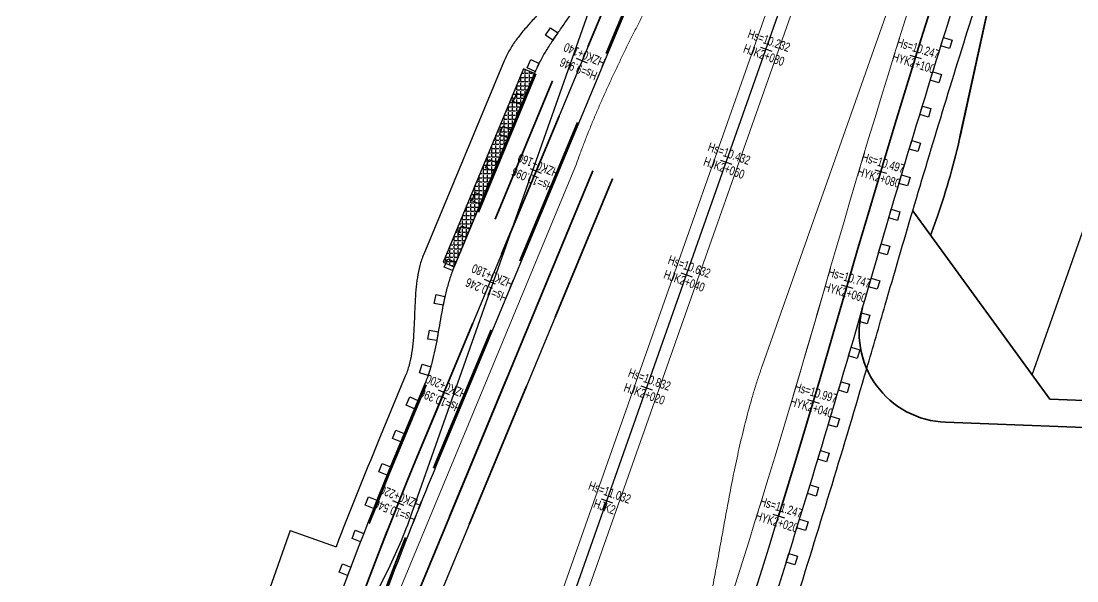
# Model space of a CAD drawing. Extents: x 0 to 558779, y 0 to 2762081.
# Drawn here: x 519985.4 to 520161.7, y 2758230.9 to 2758324.4 of the extents above; entities that cross this region are included whole.
import ezdxf
from ezdxf.enums import TextEntityAlignment as Align

# ---------------------------------------------------------------- set-up
doc = ezdxf.new("R2010")
doc.units = 0
doc.header["$LTSCALE"] = 20
doc.linetypes.add('CENTER', pattern=[2, 1.25, -0.25, 0.25, -0.25])
doc.linetypes.add('HIDDEN', pattern=[0.375, 0.25, -0.125])
for name, color, linetype in [('B-标线', 8, 'Continuous'), ('DL-中心线', 10, 'Continuous'), ('DL-人行道边线', 1, 'Continuous'), ('DL-树池', 110, 'Continuous'), ('DL-相交规划路', 161, 'Continuous'), ('DL-非机动车道边线', 6, 'Continuous'), ('FD-公交车站', 11, 'Continuous'), ('L-辅路绿化带', 3, 'Continuous'), ('RD-红线', 230, 'Continuous'), ('XW_HY-海江大道右辅路', 7, 'Continuous'), ('XW_HZ（北）-海江大道左辅路', 7, 'Continuous'), ('XW_海江大道（2000坐标）', 7, 'Continuous'), ('XW_辅助线', 7, 'Continuous'), ('YD-G2', 96, 'Continuous'), ('桩号-HY-海江大道右辅路', 7, 'Continuous'), ('桩号-HZ（北）-海江大道左辅路', 7, 'Continuous'), ('桩号-海江大道（2000坐标）', 7, 'Continuous'), ('设计高-HY-海江大道右辅路', 7, 'Continuous'), ('设计高-HZ（北）-海江大道左辅路', 7, 'Continuous'), ('设计高-地面高-HY-海江大道右辅路', 7, 'Continuous'), ('设计高-地面高-HZ（北）-海江大道左辅路', 7, 'Continuous'), ('设计高-地面高-海江大道（2000坐标）', 7, 'Continuous'), ('设计高-海江大道（2000坐标）', 7, 'Continuous')]:
    doc.layers.add(name, color=color, linetype=linetype)
doc.styles.get("Standard").update_dxf_attribs({"font": 'fsdb_e.shx', "width": 0.7, "bigfont": 'hzdx.shx'})

# ---------------------------------------------------------------- blocks, each defined once
blk = doc.blocks.new('shuchi01')
at = {"layer": 'DL-树池', "color": 3}
blk.add_lwpolyline([(-0.75, 1.5), (0.75, 1.5), (0.75, 0), (-0.75, 0)], close=True, dxfattribs=at)

msp = doc.modelspace()

# ---------------------------------------------------------------- hatches: boundary and pattern name
at = {"layer": 'FD-公交车站'}
h = msp.add_hatch(dxfattribs=at)
h.set_pattern_fill('ANGLE', color=256, scale=0.1, style=0)
h.set_pattern_definition([(0, (0, 0), (0, 0.6985), [0.508, -0.1905]), (90, (0, 0), (-0.6985, 0), [0.508, -0.1905])])
h.paths.add_polyline_path([(520057.702, 2758283.386), (520071.147, 2758315.7), (520069.301, 2758316.468), (520055.856, 2758284.154)])

# ---------------------------------------------------------------- linework, layer by layer
at = {"layer": 'B-标线', "linetype": 'HIDDEN', "lineweight": 35, "ltscale": 5, "flags": 128}
for points in [[(520131.088, 2758447.773, -0.0138075), (520106.49, 2758383.724), (520051.616, 2758251.839, 0.0251053), (520027.918, 2758185.706, -0.0112939), (520005.426, 2758117.023)], [(520134.153, 2758446.692, -0.0138075), (520109.491, 2758382.475), (520054.617, 2758250.59, 0.0251053), (520031.029, 2758184.764, -0.0112939), (520008.491, 2758115.942, -0.0112939)], [(520080.9, 2758299.438), (520046.743, 2758217.061, 0.0135012), (520017.684, 2758141.258), (519998.197, 2758086.005)], [(520084.133, 2758298.098), (520049.976, 2758215.721, 0.0135012), (520020.985, 2758140.094), (519986.531, 2758042.403)], [(520053.02, 2758263.672), (520048.616, 2758253.087, 0.0251053), (520024.807, 2758186.647, -0.0112939), (520002.361, 2758118.104)]]:
    msp.add_lwpolyline(points, format="xyb", dxfattribs=at)
for points in [[(520071.378, 2758315.604), (520057.933, 2758283.29)], [(520074.148, 2758314.452), (520060.703, 2758282.137)]]:
    msp.add_lwpolyline(points, dxfattribs=at)
at = {"layer": 'B-标线', "lineweight": 35, "flags": 128}
msp.add_lwpolyline([(520080.9, 2758299.438), (520046.743, 2758217.061, 0.0135012), (520017.684, 2758141.258), (520008.726, 2758115.859)], format="xyb", dxfattribs=at)
at = {"layer": 'DL-中心线', "linetype": 'CENTER', "lineweight": 35, "ltscale": 5, "flags": 128}
for points in [[(520131.088, 2758447.773, -0.0138075), (520106.49, 2758383.724), (520051.616, 2758251.839, 0.0251053), (520027.918, 2758185.706, -0.0112939), (520005.426, 2758117.023)], [(519363.527, 2756865.285, -0.0640305), (519480.744, 2757085.351, -0.0528813), (519557.501, 2757172.344), (519677.841, 2757282.704, 0.0308215), (519737.675, 2757344.78, -0.0161286), (519785.39, 2757397.285, 0.1076188), (519897.596, 2757578.067), (519932.402, 2757676.128, -0.0149276), (519945.386, 2757709.511, -0.0002025), (519945.577, 2757709.961, -0.0004051), (519945.969, 2757710.882, -0.0004051), (519946.374, 2757711.83, -0.0004051), (519946.794, 2757712.809, -0.0004051), (519947.231, 2757713.821, -0.0004051), (519947.686, 2757714.871, -0.0004051), (519948.161, 2757715.963, -0.0004051), (519948.66, 2757717.103, -0.0004051), (519949.184, 2757718.298, -0.0004051), (519949.739, 2757719.556, -0.0004051), (519950.33, 2757720.89, -0.0004051), (519950.964, 2757722.315, -0.0004051), (519951.652, 2757723.854, -0.0004051), (519952.408, 2757725.539, -0.0003826), (519953.207, 2757727.312, -0.0003376), (519954.009, 2757729.084, -0.0002926), (519954.812, 2757730.854, -0.0002476), (519955.618, 2757732.624, -0.0002025), (519956.425, 2757734.393, -0.0001575), (519957.234, 2757736.161, -0.0001125), (519958.043, 2757737.929, -0.0000675), (519958.853, 2757739.697, -0.0000225), (519959.664, 2757741.464, 0.0000375), (519960.474, 2757743.232, 0.0001125), (519961.284, 2757745, 0.0001875), (519962.093, 2757746.768, 0.0002626), (519962.9, 2757748.537, 0.0003376), (519963.705, 2757750.307, 0.0004126), (519964.508, 2757752.078, 0.0004876), (519965.307, 2757753.85, 0.0005626), (519966.102, 2757755.625, 0.0006376), (519966.894, 2757757.401, 0.0006752), (519967.641, 2757759.09, 0.0006752), (519968.318, 2757760.633, 0.0006752), (519968.942, 2757762.063, 0.0006752), (519969.521, 2757763.402, 0.0006752), (519970.064, 2757764.666, 0.0006752), (519970.575, 2757765.866, 0.0006752), (519971.06, 2757767.012, 0.0006752), (519971.521, 2757768.11, 0.0006752), (519971.961, 2757769.166, 0.0006752), (519972.383, 2757770.185, 0.0006752), (519972.787, 2757771.171, 0.0006752), (519973.176, 2757772.126, 0.0006752), (519973.551, 2757773.054, 0.0003376), (519973.734, 2757773.508, 0.0402701), (519990.889, 2757828.803, 0.0003376), (519990.996, 2757829.281, 0.0006752), (519991.212, 2757830.257, 0.0006752), (519991.432, 2757831.265, 0.0006752), (519991.656, 2757832.306, 0.0006752), (519991.885, 2757833.385, 0.0006752), (519992.12, 2757834.505, 0.0006752), (519992.362, 2757835.671, 0.0006752), (519992.611, 2757836.89, 0.0006752), (519992.868, 2757838.169, 0.0006752), (519993.136, 2757839.518, 0.0006752), (519993.416, 2757840.95, 0.0006752), (519993.712, 2757842.482, 0.0006752), (519994.027, 2757844.137, 0.0006752), (519994.367, 2757845.953, 0.0006376), (519994.72, 2757847.865, 0.0005626), (519995.068, 2757849.778, 0.0004876), (519995.413, 2757851.691, 0.0004126), (519995.754, 2757853.606, 0.0003376), (519996.092, 2757855.521, 0.0002626), (519996.428, 2757857.436, 0.0001875), (519996.762, 2757859.351, 0.0001125), (519997.095, 2757861.267, 0.0000375), (519997.427, 2757863.183, -0.0000225), (519997.759, 2757865.099, -0.0000675), (519998.092, 2757867.015, -0.0001125), (519998.425, 2757868.93, -0.0001575), (519998.76, 2757870.846, -0.0002025), (519999.096, 2757872.761, -0.0002476), (519999.433, 2757874.676, -0.0002926), (519999.773, 2757876.59, -0.0003376), (520000.115, 2757878.505, -0.0003826), (520000.459, 2757880.418, -0.0004051), (520000.79, 2757882.235, -0.0004051), (520001.094, 2757883.893, -0.0004051), (520001.378, 2757885.427, -0.0004051), (520001.646, 2757886.861, -0.0004051), (520001.901, 2757888.213, -0.0004051), (520002.144, 2757889.495, -0.0004051), (520002.379, 2757890.716, -0.0004051), (520002.605, 2757891.886, -0.0004051), (520002.824, 2757893.009, -0.0004051), (520003.037, 2757894.091, -0.0004051), (520003.245, 2757895.135, -0.0004051), (520003.447, 2757896.147, -0.0004051), (520003.645, 2757897.127, -0.0002025), (520003.743, 2757897.607, -0.0205644), (520015.566, 2757945.503), (520034.389, 2758010.197, -0.0139815), (520060.063, 2758090.044), (520086.942, 2758166.257, 0.0147938), (520122.979, 2758278.961, -0.0147938), (520159.016, 2758391.664), (520173.526, 2758432.806)]]:
    msp.add_lwpolyline(points, format="xyb", dxfattribs=at)
at = {"layer": 'DL-人行道边线'}
msp.add_line((520030.311, 2758239.342), (520037.993, 2758236.634), dxfattribs=at)
at = {"layer": 'DL-人行道边线', "flags": 128}
for points in [[(520078.369, 2758334.358, -0.0335856), (520077.471, 2758332.565, -0.025336), (520076.352, 2758330.864, -0.0173873), (520075.067, 2758329.233, -0.0100844), (520073.671, 2758327.648, -0.0032984), (520072.219, 2758326.085, 0.0032984), (520070.768, 2758324.523, 0.0100844), (520069.371, 2758322.938, 0.0173873), (520068.086, 2758321.306, 0.025336), (520066.967, 2758319.606, 0.0335856), (520066.069, 2758317.813)], [(520134.292, 2758292.737, -0.0043502), (520144.435, 2758325.899, -0.004343)], [(520126.618, 2758266.389, 0.0013798), (520129.707, 2758277.027, -0.0020529), (520134.292, 2758292.737)], [(520052.624, 2758285.499, 0.0335856), (520051.985, 2758283.598, 0.025336), (520051.568, 2758281.606, 0.0173873), (520051.316, 2758279.544, 0.0100844), (520051.176, 2758277.436, 0.0032984), (520051.091, 2758275.305, -0.0032984), (520051.006, 2758273.175, -0.0100844), (520050.865, 2758271.067, -0.0173873), (520050.614, 2758269.005, -0.025336), (520050.196, 2758267.013, -0.0335856), (520049.557, 2758265.112)], [(520049.557, 2758265.112), (520045.153, 2758254.528, 0.0068156), (520037.993, 2758236.634)]]:
    msp.add_lwpolyline(points, format="xyb", dxfattribs=at)
for points in [[(520066.069, 2758317.813), (520052.624, 2758285.499)], [(520030.311, 2758239.342), (519999.822, 2758152.859)]]:
    msp.add_lwpolyline(points, dxfattribs=at)
at = {"layer": 'DL-人行道边线'}
msp.add_arc((518200.808, 2758831.462), 2007, 342.492645, 343.647217, dxfattribs=at)
at = {"layer": 'DL-相交规划路', "linetype": 'HIDDEN', "lineweight": 35, "ltscale": 10}
for p, q in [((520254.756, 2758257.656), (520157.209, 2758261.29)), ((520254.588, 2758253.159), (520139.791, 2758257.436))]:
    msp.add_line(p, q, dxfattribs=at)
at = {"layer": 'DL-相交规划路', "linetype": 'HIDDEN', "lineweight": 35, "ltscale": 10, "flags": 128}
msp.add_lwpolyline([(520134.292, 2758292.737), (520157.209, 2758261.29)], dxfattribs=at)
at = {"layer": 'DL-相交规划路', "linetype": 'HIDDEN', "lineweight": 35, "ltscale": 10}
msp.add_arc((520140.349, 2758272.426), 15, 163.92137, 267.86625, dxfattribs=at)
at = {"layer": 'DL-非机动车道边线', "flags": 128}
for points in [[(520071.147, 2758315.7, -0.0202144), (520071.993, 2758317.514, -0.015548), (520072.972, 2758319.273, -0.0109412), (520074.051, 2758320.991, -0.0064803), (520075.196, 2758322.681, -0.0021443), (520076.374, 2758324.357, 0.0021443), (520077.552, 2758326.033, 0.0064803), (520078.697, 2758327.722, 0.0109412), (520079.776, 2758329.44, 0.015548), (520080.754, 2758331.199, 0.0202144), (520081.6, 2758333.013)], [(520125.936, 2758276.58, 0.0001836), (520126.343, 2758277.994, -0.0064031), (520141.097, 2758326.952, -0.0063959)], [(520057.702, 2758283.386, 0.0202144), (520057.011, 2758281.507, 0.015548), (520056.454, 2758279.573, 0.0109412), (520055.995, 2758277.597, 0.0064803), (520055.604, 2758275.594, 0.0021443), (520055.245, 2758273.577, -0.0021443), (520054.887, 2758271.56, -0.0064803), (520054.495, 2758269.556, -0.0109412), (520054.037, 2758267.581, -0.015548), (520053.48, 2758265.647, -0.0202144), (520052.789, 2758263.768)], [(520052.789, 2758263.768), (520048.385, 2758253.183, 0.0251053), (520024.568, 2758186.72, -0.0112939), (520002.125, 2758118.187)]]:
    msp.add_lwpolyline(points, format="xyb", dxfattribs=at)
msp.add_lwpolyline([(520071.147, 2758315.7), (520057.702, 2758283.386)], dxfattribs=at)
at = {"layer": 'DL-非机动车道边线'}
msp.add_arc((518200.808, 2758831.462), 2003.5, 342.218492, 343.921369, dxfattribs=at)
at = {"layer": 'FD-公交车站', "flags": 128}
msp.add_lwpolyline([(520057.702, 2758283.386), (520071.147, 2758315.7), (520069.301, 2758316.468), (520055.856, 2758284.154)], close=True, dxfattribs=at)
at = {"layer": 'L-辅路绿化带', "flags": 128}
msp.add_lwpolyline([(520134.389, 2758446.609, -0.0138075), (520109.722, 2758382.379), (520054.848, 2758250.494, 0.0145766), (520040.35, 2758212.569, 0.0145766)], format="xyb", dxfattribs=at)
at = {"layer": 'L-辅路绿化带', "lineweight": 0, "flags": 128}
for points in [[(519375.907, 2756956.026, -0.0968453), (519606.732, 2757263.593, 0.1251069), (519879.487, 2757672.743), (520150.421, 2758440.955)], [(519379.531, 2756954.334, -0.0968312), (519609.412, 2757260.623, 0.1251069), (519883.259, 2757671.413), (520154.193, 2758439.624)], [(520056.763, 2758091.208), (520083.642, 2758167.421, 0.0147938), (520119.615, 2758279.927, -0.0147938), (520155.715, 2758392.828), (520170.225, 2758433.97)], [(520114.337, 2758261.883, 0.0023542), (520119.615, 2758279.927, -0.0147938), (520155.715, 2758392.828), (520170.225, 2758433.97)], [(520093.154, 2758333.089, 0.0000198), (520092.226, 2758331.296, 0.000246)], [(520089.452, 2758325.912, 0.0009262), (520088.538, 2758324.114, 0.001154), (520087.632, 2758322.313, 0.0013826), (520086.735, 2758320.508, 0.001612), (520085.85, 2758318.699, 0.0018423), (520084.978, 2758316.886, 0.0020735), (520084.121, 2758315.068, 0.0023056), (520083.281, 2758313.243, 0.0025385), (520082.459, 2758311.412, 0.002772), (520081.657, 2758309.574, 0.0030059), (520080.878, 2758307.729, 0.00324), (520080.121, 2758305.875, 0.0034739), (520079.391, 2758304.012, 0.0037071), (520078.687, 2758302.139, 0.0032367), (520078.128, 2758300.588)], [(520078.128, 2758300.588), (520043.971, 2758218.21, 0.0010888), (520041.471, 2758212.144, 0.0010888)], [(520100.826, 2758229.618, 0.0012348), (520101.201, 2758231.606, 0.0008808), (520101.568, 2758233.597, 0.000528), (520101.93, 2758235.591, 0.0001759), (520102.289, 2758237.585, -0.0001759), (520102.649, 2758239.579, -0.000528), (520103.01, 2758241.572, -0.0008808), (520103.378, 2758243.563, -0.0012348), (520103.753, 2758245.551, -0.0015903), (520104.14, 2758247.536, -0.0019476), (520104.54, 2758249.515, -0.0023071), (520104.956, 2758251.489, -0.0026687), (520105.392, 2758253.456, -0.0030326), (520105.849, 2758255.416, -0.0033984), (520106.331, 2758257.367, -0.0037658), (520106.84, 2758259.308, -0.0041343), (520107.379, 2758261.239, -0.0045028), (520107.95, 2758263.158, -0.0048704), (520108.557, 2758265.064, -0.0052355), (520109.203, 2758266.958)]]:
    msp.add_lwpolyline(points, format="xyb", dxfattribs=at)
msp.add_lwpolyline([(520109.203, 2758266.958), (520168.339, 2758434.635)], dxfattribs=at)
at = {"layer": 'RD-红线'}
for points in [[(520002.779, 2758125.273), (520023.99, 2758185.416, -0.0310988), (520029.475, 2758198.344), (520046.433, 2758232.28, 0.0310988), (520050.656, 2758242.233), (520124.022, 2758450.257, 0.2012424), (520068.525, 2759404.088, 0.2012424)], [(520137.274, 2758288.645), (520138.41, 2758291.866, 0.0310988), (520142.249, 2758305.374), (520150.332, 2758342.441, -0.0310988), (520153.287, 2758352.841), (520180.606, 2758430.301, 0.0123437), (520200.375, 2758491.099, 0.0123437)], [(520137.274, 2758288.645), (520157.201, 2758261.29, 0.5056461)]]:
    msp.add_lwpolyline(points, format="xyb", dxfattribs=at)
msp.add_lwpolyline([(520157.201, 2758261.29), (520294.261, 2758256.184)], dxfattribs=at)
at = {"layer": 'XW_HY-海江大道右辅路', "color": 2}
for centre, start, end in [((522045.151, 2757726.459), 160.573195, 163.963439), ((522045.151, 2757726.459), 160.573195, 163.963439), ((518200.808, 2758831.462), 340.573195, 343.963439), ((518200.808, 2758831.462), 340.573195, 343.963439)]:
    msp.add_arc(centre, 2000, start, end, dxfattribs=at)
at = {"layer": 'XW_HZ（北）-海江大道左辅路', "color": 4}
msp.add_line((520106.49, 2758383.724), (520051.616, 2758251.839), dxfattribs=at)
msp.add_line((520106.49, 2758383.724), (520051.616, 2758251.839), dxfattribs=at)
at = {"layer": 'XW_HZ（北）-海江大道左辅路', "color": 2}
msp.add_arc((520697.905, 2757982.933), 700, 157.408952, 163.16146, dxfattribs=at)
msp.add_arc((520697.905, 2757982.933), 700, 157.408952, 163.16146, dxfattribs=at)
at = {"layer": 'XW_海江大道（2000坐标）', "color": 4}
msp.add_line((519881.373, 2757672.078), (520152.307, 2758440.289), dxfattribs=at)
msp.add_line((519881.373, 2757672.078), (520152.307, 2758440.289), dxfattribs=at)
at = {"layer": 'XW_辅助线', "color": 4}
msp.add_line((520084.133, 2758298.098), (520049.976, 2758215.721), dxfattribs=at)
msp.add_line((520084.133, 2758298.098), (520049.976, 2758215.721), dxfattribs=at)
at = {"layer": 'YD-G2', "color": 7}
msp.add_lwpolyline([(520208.902, 2758420.326, 0.0167184), (520235.556, 2758504.804, -0.0025751), (520224.771, 2758506.631), (520200.379, 2758491.102, -0.0123437), (520180.61, 2758430.304), (520153.29, 2758352.844, 0.0310988), (520150.335, 2758342.444), (520142.252, 2758305.378, -0.0310988), (520138.413, 2758291.869), (520137.277, 2758288.649), (520154.245, 2758265.355), (520208.902, 2758420.326, 0.0167184)], format="xyb", close=True, dxfattribs=at)
at = {"layer": '设计高-地面高-HY-海江大道右辅路'}
for p, q in [((520133.82, 2758318.756), (520135.73, 2758318.164)), ((520127.993, 2758299.614), (520129.909, 2758299.041)), ((520122.357, 2758280.414), (520124.279, 2758279.86)), ((520116.749, 2758261.225), (520118.666, 2758260.655)), ((520110.951, 2758242.095), (520112.862, 2758241.505))]:
    msp.add_line(p, q, dxfattribs=at)
at = {"layer": '设计高-地面高-HZ（北）-海江大道左辅路'}
for p, q in [((520079.993, 2758317.435), (520078.146, 2758318.204)), ((520072.31, 2758298.97), (520070.463, 2758299.738)), ((520064.627, 2758280.505), (520062.78, 2758281.273)), ((520056.944, 2758262.039), (520055.097, 2758262.807)), ((520049.313, 2758243.565), (520047.458, 2758244.311))]:
    msp.add_line(p, q, dxfattribs=at)
at = {"layer": '设计高-地面高-海江大道（2000坐标）'}
for p, q in [((520108.857, 2758320.098), (520110.744, 2758319.433)), ((520102.205, 2758301.236), (520104.092, 2758300.571)), ((520095.553, 2758282.375), (520097.44, 2758281.71)), ((520088.901, 2758263.514), (520090.787, 2758262.849)), ((520082.249, 2758244.652), (520084.135, 2758243.987))]:
    msp.add_line(p, q, dxfattribs=at)

# ---------------------------------------------------------------- block references
at = {"layer": 'DL-树池'}
for p, rotation in [((520074.623, 2758321.848), 55.87172628383311), ((520139.23, 2758321.001), 252.6749707629977), ((520071.583, 2758316.682), 64.83506650580603), ((520137.452, 2758315.27), 252.847159431712), ((520069.255, 2758311.152), 67.40895223316386), ((520135.691, 2758309.535), 253.019348100426), ((520066.95, 2758305.613), 67.40895223316386), ((520133.947, 2758303.793), 253.1915367691401), ((520064.645, 2758300.073), 67.40895223316386), ((520132.221, 2758298.047), 253.3637254378542), ((520062.34, 2758294.533), 67.40895223316386), ((520130.512, 2758292.296), 253.5359141065684), ((520060.035, 2758288.994), 67.40895223316386), ((520128.82, 2758286.539), 253.7081027752825), ((520057.731, 2758283.454), 67.40895223316386), ((520127.146, 2758280.778), 253.8802914439965), ((520056.02, 2758277.713), 78.05351479179286), ((520125.484, 2758275.012), 253.8747094362094), ((520054.933, 2758271.812), 79.7414524190999), ((520123.809, 2758269.251), 253.7031223750273), ((520053.582, 2758265.97), 72.73153750273063), ((520122.116, 2758263.495), 253.5315353138452), ((520051.383, 2758260.39), 67.40895223349453), ((520120.407, 2758257.743), 253.359948252663), ((520049.079, 2758254.851), 67.40895223349453), ((520118.68, 2758251.997), 253.1883611914809), ((520046.785, 2758249.306), 67.7505229213747), ((520116.936, 2758246.256), 253.0167741302987), ((520044.537, 2758243.743), 68.23918628609854), ((520115.175, 2758240.52), 252.8451870691166), ((520042.336, 2758238.161), 68.72784965082242), ((520040.184, 2758232.561), 69.21651301554627), ((520113.397, 2758234.79), 252.6736000079345)]:
    msp.add_blockref('shuchi01', p, dxfattribs=dict(at, rotation=rotation))

# ---------------------------------------------------------------- texts
at = {"layer": '桩号-HY-海江大道右辅路', "width": 0.75}
for s, rotation, p in [('HYK2+100', 342.78245, (520134.686, 2758318.174)), ('HYK2+080', 343.35541, (520128.865, 2758299.04)), ('HYK2+060', 343.92837, (520123.235, 2758279.849)), ('HYK2+040', 343.42555, (520117.622, 2758260.652)), ('HYK2+020', 342.85259, (520111.818, 2758241.513))]:
    msp.add_text(s, height=1.5, rotation=rotation, dxfattribs=at).set_placement(p, align=Align.TOP_CENTER)
at = {"layer": '桩号-HZ（北）-海江大道左辅路', "width": 0.75}
for s, rotation, p in [('HZK0+140', 157.40895, (520079.185, 2758318.096)), ('HZK0+160', 157.40895, (520071.502, 2758299.631)), ('HZK0+180', 157.40895, (520063.819, 2758281.166)), ('HZK0+200', 157.40895, (520056.136, 2758262.7)), ('HZK0+220', 158.1076, (520048.497, 2758244.216))]:
    msp.add_text(s, height=1.5, rotation=rotation, dxfattribs=at).set_placement(p, align=Align.TOP_CENTER)
at = {"layer": '桩号-海江大道（2000坐标）', "width": 0.75}
for s, p in [('HJK2+080', (520109.701, 2758319.482)), ('HJK2+060', (520103.049, 2758300.621)), ('HJK2+040', (520096.397, 2758281.76)), ('HJK2+020', (520089.745, 2758262.898)), ('HJK2', (520083.093, 2758244.037))]:
    msp.add_text(s, height=1.5, rotation=340.57319, dxfattribs=at).set_placement(p, align=Align.TOP_CENTER)
at = {"layer": '设计高-HY-海江大道右辅路', "width": 0.75}
for s, rotation, p in [('Hs=10.247', 342.78245, (520134.864, 2758318.747)), ('Hs=10.497', 343.35541, (520129.037, 2758299.615)), ('Hs=10.747', 343.92837, (520123.401, 2758280.425)), ('Hs=10.997', 343.42555, (520117.793, 2758261.228)), ('Hs=11.247', 342.85259, (520111.995, 2758242.086))]:
    msp.add_text(s, height=1.5, rotation=rotation, dxfattribs=at).set_placement(p, align=Align.BOTTOM_CENTER)
at = {"layer": '设计高-HZ（北）-海江大道左辅路', "width": 0.75}
for s, rotation, p in [('Hs=9.946', 157.40895, (520078.954, 2758317.543)), ('Hs=10.096', 157.40895, (520071.271, 2758299.077)), ('Hs=10.246', 157.40895, (520063.588, 2758280.612)), ('Hs=10.396', 157.40895, (520055.905, 2758262.146)), ('Hs=10.546', 158.1076, (520048.274, 2758243.66))]:
    msp.add_text(s, height=1.5, rotation=rotation, dxfattribs=at).set_placement(p, align=Align.BOTTOM_CENTER)
at = {"layer": '设计高-海江大道（2000坐标）', "width": 0.75}
for s, p in [('Hs=10.232', (520109.9, 2758320.048)), ('Hs=10.432', (520103.248, 2758301.187)), ('Hs=10.632', (520096.596, 2758282.325)), ('Hs=10.832', (520089.944, 2758263.464)), ('Hs=11.032', (520083.292, 2758244.603))]:
    msp.add_text(s, height=1.5, rotation=340.57319, dxfattribs=at).set_placement(p, align=Align.BOTTOM_CENTER)

doc.saveas('drawing.dxf')
